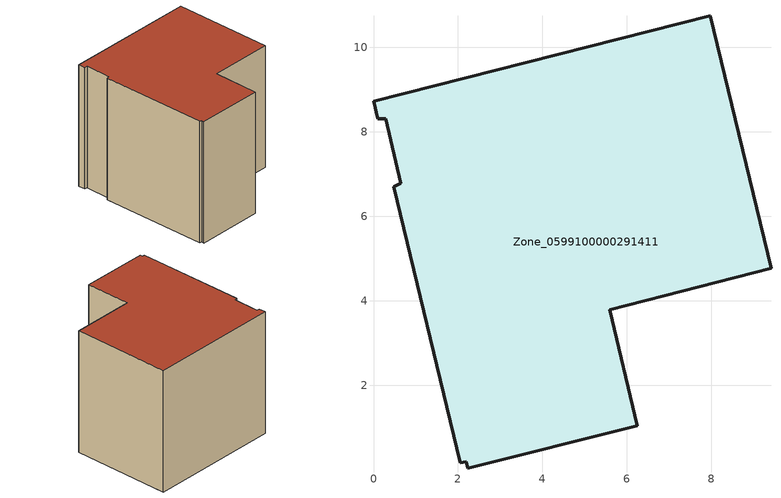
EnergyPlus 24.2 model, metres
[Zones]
Zone_0599100000291411
 floor ground (C_G): 2.06,0.16 0.48,6.7 0.65,6.78 0.29,8.31 0.1,8.31 0,8.72 7.98,10.75 9.41,4.77 5.59,3.79 6.25,1.05 2.23,0.03 2.19,0.19 z0
 wall outside (C_F): 7.98,10.75 0,8.72 0.1,8.31 0.29,8.31 0.65,6.78 0.48,6.7 2.06,0.16 2.19,0.19 2.23,0.03 6.25,1.05 5.59,3.79 9.41,4.77 7.98,10.75 z0:7.59
 roof outside (C_R): 0.48,6.7 2.06,0.16 2.19,0.19 2.23,0.03 6.25,1.05 5.59,3.79 9.41,4.77 7.98,10.75 0,8.72 0.1,8.31 0.29,8.31 0.65,6.78 z7.59
[BUILDING]
Pand.0599100000291411: North Axis=0; Terrain=City; Loads Convergence Tolerance Value=0.04; Temperature Convergence Tolerance Value=0.4; Solar Distribution=FullExterior; Maximum Number of Warmup Days=25; Minimum Number of Warmup Days=1
[Site:Location]
Rotterdam.The.Hague.AP_ZH_NLD Design_Conditions: Latitude=51.96; Longitude=4.45; Time Zone=1; Elevation=-4.5
[SITE:GROUNDTEMPERATURE:BUILDINGSURFACE]
18, 18, 18, 18, 18, 18, 18, 18, 18, 18, 18, 18
[MATERIAL] Thermal Absorptance=0.9; Solar Absorptance=0.7; Visible Absorptance=0.7
Name | Roughness | Thickness | Conductivity | Density | Specific Heat
G.TI.1965-1974 | MediumSmooth | 0.15 | 0.882353 | 540 | 1210
F.TI.1965-1974 | Rough | 0.3 | 0.697674 | 1920 | 840
R.TI.1965-1974 | MediumRough | 0.2 | 0.232558 | 1500 | 1000
[CONSTRUCTION]
C_G: G.TI.1965-1974
C_F: F.TI.1965-1974
C_R: R.TI.1965-1974
[ZONE]
Zone_0599100000291411: Type=1; Multiplier=1; Ceiling Height=Autocalculate; Volume=Autocalculate; Floor Area=autocalculate; Part of Total Floor Area=Yes
[ZONEINFILTRATION:DESIGNFLOWRATE]
Infil_Zone_0599100000291411: Zone or ZoneList or Space or SpaceList=Zone_0599100000291411; Schedule=AlwaysOn; Design Flow Rate Calculation Method=Flow/Area; Flow Rate per Floor Area=0.003; Constant Term Coefficient=1; Temperature Term Coefficient=0; Velocity Term Coefficient=0; Velocity Squared Term Coefficient=0
[HVACTEMPLATE:ZONE:IDEALLOADSAIRSYSTEM]
Zone_0599100000291411: Maximum Heating Supply Air Temperature=50; Minimum Cooling Supply Air Temperature=13; Maximum Heating Supply Air Humidity Ratio=0.0156; Minimum Cooling Supply Air Humidity Ratio=0.0077; Heating Limit=NoLimit; Cooling Limit=NoLimit; Dehumidification Control Type=ConstantSensibleHeatRatio; Cooling Sensible Heat Ratio=0.7; Dehumidification Setpoint=60; Humidification Control Type=None; Humidification Setpoint=30; Outdoor Air Method=None; Outdoor Air Flow Rate per Person=0.00944; Outdoor Air Flow Rate per Zone Floor Area=0; Outdoor Air Flow Rate per Zone=0; Demand Controlled Ventilation Type=None; Outdoor Air Economizer Type=NoEconomizer; Heat Recovery Type=None; Sensible Heat Recovery Effectiveness=0.7; Latent Heat Recovery Effectiveness=0.65
[ZONECONTROL:THERMOSTAT]
ThermostatControl_Zone_0599100000291411: Zone or ZoneList=Zone_0599100000291411; Control Type Schedule=DualSetpointControlType; Control 1=Thermostat_Zone_0599100000291411; Temperature Difference Between Cutout And Setpoint=0
[THERMOSTATSETPOINT:DUALSETPOINT]
Thermostat_Zone_0599100000291411: Heating Setpoint Temperature Schedule=HeatingSetpoint_Zone_0599100000291411; Cooling Setpoint Temperature Schedule=CoolingSetpoint_Zone_0599100000291411
[SCHEDULE:COMPACT]
HeatingSetpoint_Zone_0599100000291411: Through: 12/31, For: AllDays, Until: 24:00, 21
CoolingSetpoint_Zone_0599100000291411: Through: 12/31, For: AllDays, Until: 24:00, 24
DualSetpointControlType: Through: 12/31, For: AllDays, Until: 24:00, 4
AlwaysOn: Through: 12/31, For: AllDays, Until: 24:00, 1
